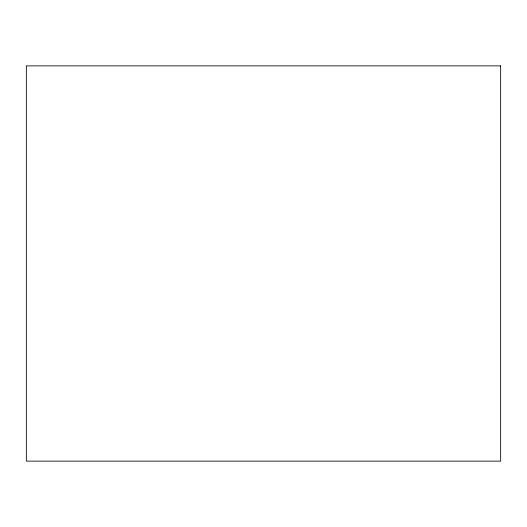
<?xml version="1.0" encoding="UTF-8"?>
<svg xmlns="http://www.w3.org/2000/svg" width="527" height="527" viewBox="0 0 527 527"><rect width="100%" height="100%" fill="white"/><g stroke="black" fill="none" stroke-linecap="round" stroke-linejoin="round"><path stroke-width="0.79" d="M500.65 65.875L26.35 65.875L26.35 461.125L500.65 461.125L500.65 65.875"/></g></svg>
